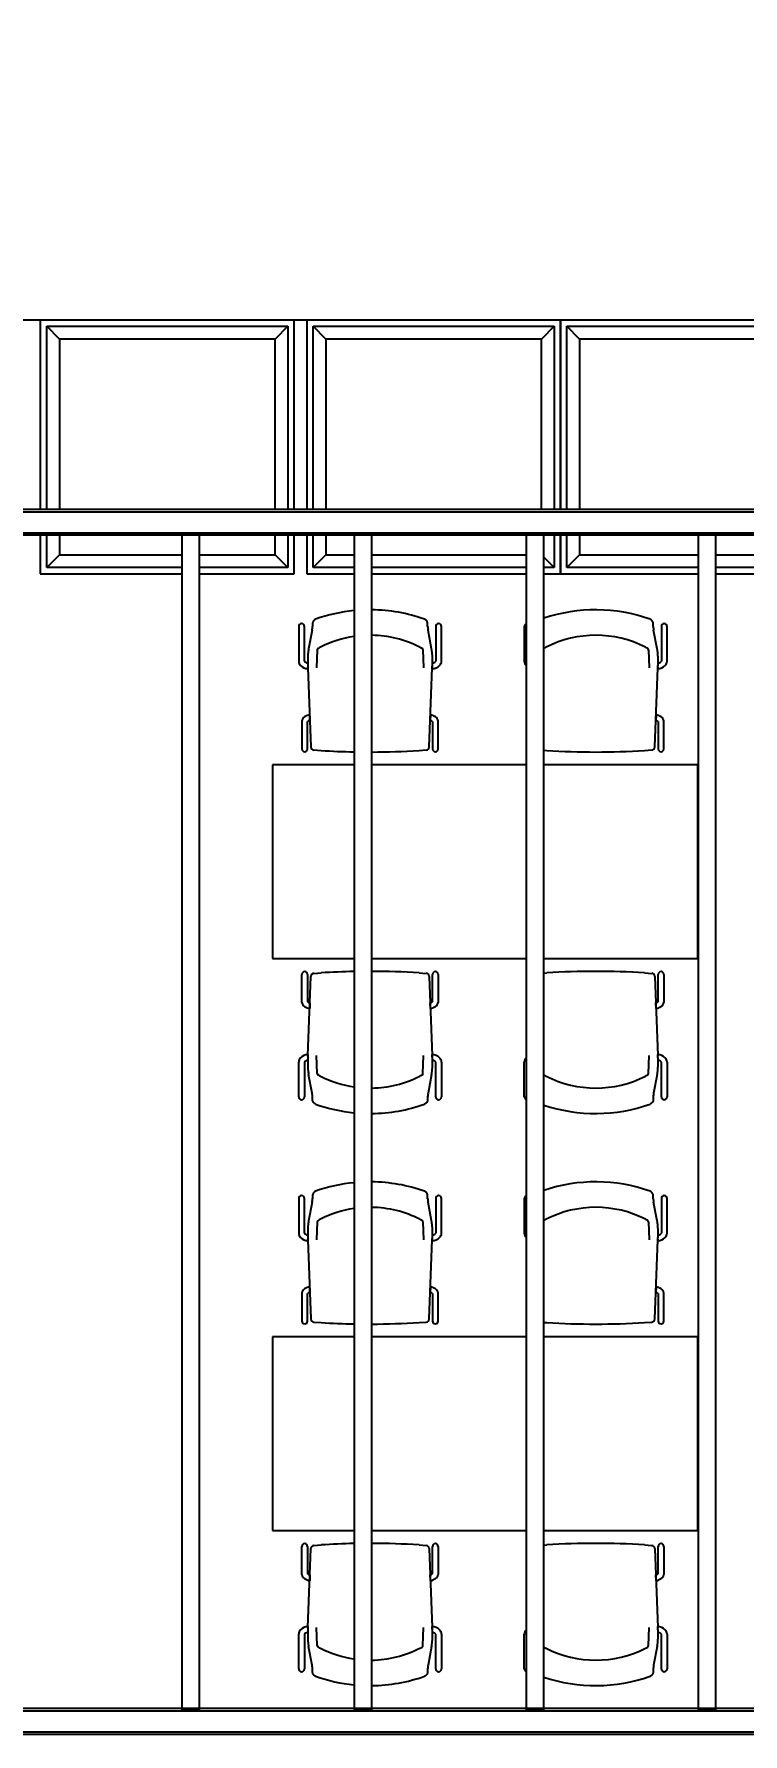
# Model space of a CAD drawing. Header units: inches. Extents: x -3 to 209, y -384 to 20.
# Drawn here: x 140.42 to 143.21, y -259.61 to -252.91 of the extents above; entities that cross this region are included whole.
import ezdxf
from ezdxf import colors
from ezdxf.entities.mleader import LeaderData, LeaderLine
from ezdxf.math import Vec2, Vec3

# ---------------------------------------------------------------- set-up
doc = ezdxf.new("R2010")
doc.units = ezdxf.units.IN
doc.header["$MEASUREMENT"] = 0
for name, color, linetype, lineweight in [('A-DETL', 253, 'Continuous', 9), ('I-FURN', 253, 'Continuous', 9), ('I-FURN-PNLS', 253, 'Continuous', 9), ('L-SITE', 253, 'Continuous', 9), ('S-BEAM', 253, 'Continuous', 13)]:
    doc.layers.add(name, color=color, linetype=linetype, lineweight=lineweight)
doc.layers.add('NFF-FURN', color=253, linetype='Continuous')
doc.layers.add('PROYECTADOS', color=253, linetype='Continuous')
doc.styles.get("Standard").update_dxf_attribs({"font": 'arial.ttf'})

# ---------------------------------------------------------------- blocks, each defined once
blk = doc.blocks.new('20170303 - Modelo Est RT 16 Arpro CENTRAL_rvt-1-Borde De Placa SobreCubierta')
at = {"layer": 'S-BEAM', "linetype": 'ByBlock', "lineweight": -2}
for p, q in [((-12.4461, 16.6486), (-31.6409, 16.6486)), ((-31.6409, 16.6397), (-12.451, 16.6397)), ((-31.6409, 16.5575), (-12.451, 16.5575)), ((-31.6409, 16.5486), (-12.451, 16.5486)), ((-20.2933, 16.5479), (-20.2933, 11.9195)), ((-20.2755, 16.5488), (-20.2411, 16.5488)), ((-20.2233, 11.9195), (-20.2233, 16.5479)), ((-19.615, 16.5479), (-19.615, 11.9195)), ((-19.5972, 16.5488), (-19.5628, 16.5488)), ((-19.545, 11.9195), (-19.545, 16.5479)), ((-18.9372, 16.5479), (-18.9372, 11.9195)), ((-18.9194, 16.5488), (-18.885, 16.5488)), ((-18.8672, 11.9195), (-18.8672, 16.5479)), ((-18.2589, 16.5479), (-18.2589, 11.9195)), ((-18.2411, 16.5488), (-18.2067, 16.5488)), ((-18.1889, 11.9195), (-18.1889, 16.5479)), ((-12.2478, 11.926), (-31.6445, 11.926)), ((-20.2411, 11.9203), (-20.2755, 11.9203)), ((-19.5628, 11.9203), (-19.5972, 11.9203)), ((-18.885, 11.9203), (-18.9194, 11.9203)), ((-18.2067, 11.9203), (-18.2411, 11.9203)), ((-31.6445, 11.9171), (-12.2478, 11.9171)), ((-31.6445, 11.8349), (-12.4511, 11.8349)), ((-31.6445, 11.826), (-12.4511, 11.826))]:
    blk.add_line(p, q, dxfattribs=at)
for centre, start_param, end_param in [((-20.2755, 16.5479), 1.570796, 3.141593), ((-20.2411, 16.5479), 0, 1.570796), ((-19.5972, 16.5479), 1.570796, 3.141593), ((-19.5628, 16.5479), 0, 1.570796), ((-18.9194, 16.5479), 1.570796, 3.141593), ((-18.885, 16.5479), 0, 1.570796), ((-18.2411, 16.5479), 1.570796, 3.141593), ((-18.2067, 16.5479), 0, 1.570796), ((-20.2755, 11.9195), 1.570796, 2.356194), ((-20.2411, 11.9195), 0.785398, 1.570796), ((-19.5972, 11.9195), 1.570796, 2.356194), ((-19.5628, 11.9195), 0.785398, 1.570796), ((-18.9194, 11.9195), 1.570796, 2.356194), ((-18.885, 11.9195), 0.785398, 1.570796), ((-18.2411, 11.9195), 1.570796, 2.356194), ((-18.2067, 11.9195), 0.785398, 1.570796)]:
    blk.add_ellipse(centre, major_axis=(0.0178, 0), ratio=0.049795, start_param=start_param, end_param=end_param, dxfattribs=at)
blk = doc.blocks.new('Haworth_Planes-Collaborative_Table-Rectangular - 30_ x 66_-V13-Borde De Placa SobreCubierta')
at = {"layer": 'I-FURN-PNLS', "linetype": 'ByBlock', "lineweight": -2}
for p, q in [((-0.5171, 0.381), (-0.8382, 0.381)), ((-0.8382, 0.381), (-0.8382, -0.381)), ((0.1606, 0.381), (-0.4473, 0.381)), ((0.8382, 0.381), (0.2305, 0.381)), ((0.8382, -0.381), (0.8382, 0.381)), ((-0.8382, -0.381), (-0.5171, -0.381)), ((-0.4472, -0.381), (0.1606, -0.381)), ((0.2306, -0.381), (0.8382, -0.381))]:
    blk.add_line(p, q, dxfattribs=at)
blk = doc.blocks.new('Haworth_Chair_Very-Perforated Side and Seminar - Arms-V14-Borde De Placa SobreCubierta')
at = {"layer": 'I-FURN', "linetype": 'ByBlock', "lineweight": -2}
for p, q in [((-0.2684, 0.1329), (-0.2684, 0.2432)), ((-0.2464, 0.2432), (-0.2464, 0.1353)), ((-0.2452, -0.0762), (-0.2329, 0.2351)), ((-0.2211, 0.2472), (-0.1928, 0.2491)), ((0.1928, 0.2491), (0.2211, 0.2472)), ((0.2329, 0.2351), (0.2452, -0.0762)), ((0.2464, 0.1353), (0.2464, 0.2432)), ((0.2684, 0.2432), (0.2684, 0.1329)), ((-0.237, 0.1307), (-0.2379, 0.1081)), ((0.2379, 0.1081), (0.237, 0.1307)), ((-0.2813, -0.2394), (-0.2813, -0.1024)), ((-0.2587, -0.1025), (-0.2587, -0.2394)), ((-0.2452, -0.0762), (-0.2453, -0.0787)), ((-0.2453, -0.0787), (-0.2452, -0.0762)), ((-0.2451, -0.0723), (-0.2452, -0.0762)), ((-0.2082, -0.1476), (-0.2107, -0.0762)), ((0.2082, -0.1476), (0.2107, -0.0762)), ((0.2452, -0.0762), (0.2451, -0.0723)), ((0.2453, -0.0787), (0.2452, -0.0762)), ((0.2452, -0.0762), (0.2453, -0.0787)), ((0.2587, -0.2394), (0.2587, -0.1025)), ((0.2813, -0.1024), (0.2813, -0.2394)), ((-0.2284, -0.2247), (-0.2422, -0.1511)), ((0.2422, -0.1511), (0.2284, -0.2247)), ((-0.2265, -0.2515), (-0.2268, -0.2388)), ((0.2268, -0.2388), (0.2265, -0.2515))]:
    blk.add_line(p, q, dxfattribs=at)
for centre, radius, start, end in [((-0.2574, 0.2432), 0.011, 0, 180), ((-0.2202, 0.2346), 0.0127, 94.07286, 177.73399), ((0, -2.8583), 3.1134, 91.1647, 93.55031), ((0, -2.8583), 3.1134, 86.44969, 89.87724), ((0.2202, 0.2346), 0.0127, 2.26601, 85.92714), ((0.2574, 0.2432), 0.011, 0, 180), ((-0.2293, 0.1585), 0.0289, 233.59052, 254.40948), ((0.2293, 0.1585), 0.0289, 285.59052, 306.40948), ((-0.2441, 0.137), 0.0247, 189.69338, 236.30662), ((-0.2256, 0.1648), 0.058, 236.30662, 257.69338), ((0.2256, 0.1648), 0.058, 282.30662, 303.69338), ((0.2441, 0.137), 0.0247, 303.69338, 350.30662), ((-0.258, -0.1024), 0.0233, 134, 180), ((-0.2407, -0.1203), 0.0482, 95.2064, 134), ((-0.2497, -0.1077), 0.0104, 120.1474, 149.8526), ((-0.2405, -0.1236), 0.0287, 100.54009, 120.1474), ((0.378, -0.1033), 0.6238, 177.73399, 179.26844), ((0.378, -0.1033), 0.6238, 177.73399, 181.39604), ((-0.1104, -0.1192), 0.1352, 179.71719, 189.74202), ((0.1104, -0.1192), 0.1352, 350.25798, 0.28281), ((0.2407, -0.1203), 0.0482, 46, 84.7936), ((-0.378, -0.1033), 0.6238, 0.73156, 2.26601), ((-0.378, -0.1033), 0.6238, 358.60396, 2.26601), ((0.2405, -0.1236), 0.0287, 59.8526, 79.45991), ((0.2497, -0.1077), 0.0104, 30.1474, 59.8526), ((0.258, -0.1024), 0.0233, 0, 46), ((-0.0425, -0.1136), 0.2032, 188.06317, 190.64227), ((-0.2011, -0.1472), 0.0071, 183.43533, 236.56467), ((-0.1799, -0.115), 0.0456, 236.56467, 249.36884), ((0.0006, 0.225), 0.4297, 242.96676, 261.41032), ((0.0006, 0.225), 0.4297, 270.8118, 297.03324), ((0.1799, -0.115), 0.0456, 290.63116, 303.43533), ((0.2011, -0.1472), 0.0071, 303.43533, 356.56467), ((0.0425, -0.1136), 0.2032, 349.35773, 351.93683), ((-0.27, -0.2394), 0.0113, 180, 0), ((-0.3182, -0.2416), 0.0914, 1.72311, 10.64227), ((0.3182, -0.2416), 0.0914, 169.35773, 178.27689), ((0.27, -0.2394), 0.0113, 180, 0), ((0, 0.3398), 0.6447, 250.56937, 264.3584), ((0, 0.3398), 0.6447, 270.59943, 289.43063)]:
    blk.add_arc(centre, radius, start, end, dxfattribs=at)
for points in [[(-0.2259, -0.2554), (-0.2261, -0.2548), (-0.2263, -0.2534), (-0.2264, -0.2521), (-0.2265, -0.2515)], [(-0.2145, -0.2681), (-0.2159, -0.2676), (-0.2185, -0.2662), (-0.2219, -0.2632), (-0.2245, -0.2596), (-0.2255, -0.2569), (-0.2259, -0.2554)], [(0.2259, -0.2554), (0.2255, -0.2569), (0.2245, -0.2596), (0.2219, -0.2632), (0.2185, -0.2662), (0.2159, -0.2676), (0.2145, -0.2681)], [(0.2265, -0.2515), (0.2264, -0.2521), (0.2263, -0.2534), (0.2261, -0.2548), (0.2259, -0.2554)]]:
    blk.add_open_spline(points, degree=3, dxfattribs=at)
blk = doc.blocks.new('Haworth_Chair_Very-Perforated Side and Seminar - Arms-V15-Borde De Placa SobreCubierta')
at = {"layer": 'I-FURN', "linetype": 'ByBlock', "lineweight": -2}
for p, q in [((-0.2046, 0.2483), (-0.1928, 0.2491)), ((0.1928, 0.2491), (0.2211, 0.2472)), ((0.2329, 0.2351), (0.2452, -0.0762)), ((0.2464, 0.1353), (0.2464, 0.2432)), ((0.2684, 0.2432), (0.2684, 0.1329)), ((0.2379, 0.1081), (0.237, 0.1307)), ((-0.2813, -0.2394), (-0.2813, -0.1024)), ((0.2082, -0.1476), (0.2107, -0.0762)), ((0.2452, -0.0762), (0.2451, -0.0723)), ((0.2453, -0.0787), (0.2452, -0.0762)), ((0.2452, -0.0762), (0.2453, -0.0787)), ((0.2587, -0.2394), (0.2587, -0.1025)), ((0.2813, -0.1024), (0.2813, -0.2394)), ((0.2422, -0.1511), (0.2284, -0.2247)), ((0.2268, -0.2388), (0.2265, -0.2515))]:
    blk.add_line(p, q, dxfattribs=at)
for centre, radius, start, end in [((0, -2.8583), 3.1134, 86.44969, 93.55031), ((0.2202, 0.2346), 0.0127, 2.26601, 85.92714), ((0.2574, 0.2432), 0.011, 0, 180), ((0.2293, 0.1585), 0.0289, 285.59052, 306.40948), ((0.2256, 0.1648), 0.058, 282.30662, 303.69338), ((0.2441, 0.137), 0.0247, 303.69338, 350.30662), ((-0.258, -0.1024), 0.0233, 135.20978, 180), ((0.1104, -0.1192), 0.1352, 350.25798, 0.28281), ((0.2407, -0.1203), 0.0482, 46, 84.7936), ((-0.378, -0.1033), 0.6238, 0.73156, 2.26601), ((-0.378, -0.1033), 0.6238, 358.60396, 2.26601), ((0.2405, -0.1236), 0.0287, 59.8526, 79.45991), ((0.2497, -0.1077), 0.0104, 30.1474, 59.8526), ((0.258, -0.1024), 0.0233, 0, 46), ((-0.1799, -0.115), 0.0456, 237.24139, 249.36884), ((0.0006, 0.225), 0.4297, 242.96676, 297.03324), ((0.1799, -0.115), 0.0456, 290.63116, 303.43533), ((0.2011, -0.1472), 0.0071, 303.43533, 356.56467), ((0.0425, -0.1136), 0.2032, 349.35773, 351.93683), ((-0.27, -0.2394), 0.0113, 180, 240), ((0.3182, -0.2416), 0.0914, 169.35773, 178.27689), ((0.27, -0.2394), 0.0113, 180, 0), ((0, 0.3398), 0.6447, 251.48764, 289.43063)]:
    blk.add_arc(centre, radius, start, end, dxfattribs=at)
for points in [[(0.2259, -0.2554), (0.2255, -0.2569), (0.2245, -0.2596), (0.2219, -0.2632), (0.2185, -0.2662), (0.2159, -0.2676), (0.2145, -0.2681)], [(0.2265, -0.2515), (0.2264, -0.2521), (0.2263, -0.2534), (0.2261, -0.2548), (0.2259, -0.2554)]]:
    blk.add_open_spline(points, degree=3, dxfattribs=at)
blk = doc.blocks.new('Haworth_Chair_Very-Perforated Side and Seminar - Arms-V16-Borde De Placa SobreCubierta')
at = {"layer": 'I-FURN', "linetype": 'ByBlock', "lineweight": -2}
for p, q in [((-0.2813, 0.2394), (-0.2813, 0.1024)), ((-0.2587, 0.1025), (-0.2587, 0.2394)), ((-0.2284, 0.2247), (-0.2422, 0.1511)), ((-0.2265, 0.2515), (-0.2268, 0.2388)), ((0.2268, 0.2388), (0.2265, 0.2515)), ((0.2422, 0.1511), (0.2284, 0.2247)), ((0.2587, 0.2394), (0.2587, 0.1025)), ((0.2813, 0.1024), (0.2813, 0.2394)), ((-0.2082, 0.1476), (-0.2107, 0.0762)), ((0.2082, 0.1476), (0.2107, 0.0762)), ((-0.2452, 0.0762), (-0.2453, 0.0787)), ((-0.2453, 0.0787), (-0.2452, 0.0762)), ((-0.2451, 0.0723), (-0.2452, 0.0762)), ((-0.2452, 0.0762), (-0.2329, -0.2351)), ((0.2329, -0.2351), (0.2452, 0.0762)), ((0.2452, 0.0762), (0.2451, 0.0723)), ((0.2453, 0.0787), (0.2452, 0.0762)), ((0.2452, 0.0762), (0.2453, 0.0787)), ((-0.2684, -0.1329), (-0.2684, -0.2432)), ((-0.237, -0.1307), (-0.2379, -0.1081)), ((0.2379, -0.1081), (0.237, -0.1307)), ((0.2684, -0.2432), (0.2684, -0.1329)), ((-0.2464, -0.2432), (-0.2464, -0.1353)), ((0.2464, -0.1353), (0.2464, -0.2432)), ((-0.2211, -0.2472), (-0.1928, -0.2491)), ((0.1928, -0.2491), (0.2211, -0.2472))]:
    blk.add_line(p, q, dxfattribs=at)
for centre, radius, start, end in [((0, -0.3398), 0.6447, 95.6416, 109.43063), ((0, -0.3398), 0.6447, 70.56937, 89.42365), ((-0.27, 0.2394), 0.0113, 360, 180), ((-0.3182, 0.2416), 0.0914, 349.35773, 358.27689), ((0.0006, -0.225), 0.4297, 62.96676, 89.21935), ((0.3182, 0.2416), 0.0914, 181.72311, 190.64227), ((0.27, 0.2394), 0.0113, 360, 180), ((-0.1104, 0.1192), 0.1352, 170.25798, 180.28281), ((-0.0425, 0.1136), 0.2032, 169.35773, 171.93683), ((-0.2011, 0.1472), 0.0071, 123.43533, 176.56467), ((-0.1799, 0.115), 0.0456, 110.63116, 123.43533), ((0.0006, -0.225), 0.4297, 98.58968, 117.03324), ((0.1799, 0.115), 0.0456, 56.56467, 69.36884), ((0.2011, 0.1472), 0.0071, 3.43533, 56.56467), ((0.0425, 0.1136), 0.2032, 8.06317, 10.64227), ((0.1104, 0.1192), 0.1352, 359.71719, 9.74202), ((-0.258, 0.1024), 0.0233, 180, 226), ((-0.2407, 0.1203), 0.0482, 226, 264.7936), ((-0.2497, 0.1077), 0.0104, 210.1474, 239.8526), ((-0.2405, 0.1236), 0.0287, 239.8526, 259.45991), ((0.378, 0.1033), 0.6238, 178.60396, 182.26601), ((0.378, 0.1033), 0.6238, 180.73156, 182.26601), ((0.2407, 0.1203), 0.0482, 275.2064, 314), ((-0.378, 0.1033), 0.6238, 357.73399, 1.39604), ((-0.378, 0.1033), 0.6238, 357.73399, 359.26844), ((0.2405, 0.1236), 0.0287, 280.54009, 300.1474), ((0.2497, 0.1077), 0.0104, 300.1474, 329.8526), ((0.258, 0.1024), 0.0233, 314, 360), ((-0.2441, -0.137), 0.0247, 123.69338, 170.30662), ((-0.2256, -0.1648), 0.058, 102.30662, 123.69338), ((-0.2293, -0.1585), 0.0289, 105.59052, 126.40948), ((0.2293, -0.1585), 0.0289, 53.59052, 74.40948), ((0.2256, -0.1648), 0.058, 56.30662, 77.69338), ((0.2441, -0.137), 0.0247, 9.69338, 56.30662), ((-0.2574, -0.2432), 0.011, 180, 360), ((-0.2202, -0.2346), 0.0127, 182.26601, 265.92714), ((0, 2.8583), 3.1134, 266.44969, 268.8353), ((0, 2.8583), 3.1134, 270.12067, 273.55031), ((0.2202, -0.2346), 0.0127, 274.07286, 357.73399), ((0.2574, -0.2432), 0.011, 180, 360)]:
    blk.add_arc(centre, radius, start, end, dxfattribs=at)
for points in [[(-0.2145, 0.2681), (-0.2159, 0.2676), (-0.2185, 0.2662), (-0.2219, 0.2632), (-0.2245, 0.2596), (-0.2255, 0.2569), (-0.2259, 0.2554)], [(0.2259, 0.2554), (0.2255, 0.2569), (0.2245, 0.2596), (0.2219, 0.2632), (0.2185, 0.2662), (0.2159, 0.2676), (0.2145, 0.2681)], [(-0.2259, 0.2554), (-0.2261, 0.2548), (-0.2263, 0.2534), (-0.2264, 0.2521), (-0.2265, 0.2515)], [(0.2265, 0.2515), (0.2264, 0.2521), (0.2263, 0.2534), (0.2261, 0.2548), (0.2259, 0.2554)]]:
    blk.add_open_spline(points, degree=3, dxfattribs=at)
blk = doc.blocks.new('Haworth_Chair_Very-Perforated Side and Seminar - Arms-V17-Borde De Placa SobreCubierta')
at = {"layer": 'I-FURN', "linetype": 'ByBlock', "lineweight": -2}
for p, q in [((-0.2813, 0.2394), (-0.2813, 0.1024)), ((0.2268, 0.2388), (0.2265, 0.2515)), ((0.2422, 0.1511), (0.2284, 0.2247)), ((0.2587, 0.2394), (0.2587, 0.1025)), ((0.2813, 0.1024), (0.2813, 0.2394)), ((0.2082, 0.1476), (0.2107, 0.0762)), ((0.2329, -0.2351), (0.2452, 0.0762)), ((0.2452, 0.0762), (0.2451, 0.0723)), ((0.2453, 0.0787), (0.2452, 0.0762)), ((0.2452, 0.0762), (0.2453, 0.0787)), ((0.2379, -0.1081), (0.237, -0.1307)), ((0.2684, -0.2432), (0.2684, -0.1329)), ((0.2464, -0.1353), (0.2464, -0.2432)), ((-0.2047, -0.2483), (-0.1928, -0.2491)), ((0.1928, -0.2491), (0.2211, -0.2472))]:
    blk.add_line(p, q, dxfattribs=at)
for centre, radius, start, end in [((0, -0.3398), 0.6447, 70.56937, 108.53553), ((-0.27, 0.2394), 0.0113, 120, 180), ((0.0006, -0.225), 0.4297, 62.96676, 117.03324), ((0.3182, 0.2416), 0.0914, 181.72311, 190.64227), ((0.27, 0.2394), 0.0113, 360, 180), ((-0.1799, 0.115), 0.0456, 110.63116, 123.07888), ((0.1799, 0.115), 0.0456, 56.56467, 69.36884), ((0.2011, 0.1472), 0.0071, 3.43533, 56.56467), ((0.0425, 0.1136), 0.2032, 8.06317, 10.64227), ((0.1104, 0.1192), 0.1352, 359.71719, 9.74202), ((-0.258, 0.1024), 0.0233, 180, 224.79022), ((0.2407, 0.1203), 0.0482, 275.2064, 314), ((-0.378, 0.1033), 0.6238, 357.73399, 1.39604), ((-0.378, 0.1033), 0.6238, 357.73399, 359.26844), ((0.2405, 0.1236), 0.0287, 280.54009, 300.1474), ((0.2497, 0.1077), 0.0104, 300.1474, 329.8526), ((0.258, 0.1024), 0.0233, 314, 360), ((0.2293, -0.1585), 0.0289, 53.59052, 74.40948), ((0.2256, -0.1648), 0.058, 56.30662, 77.69338), ((0.2441, -0.137), 0.0247, 9.69338, 56.30662), ((0, 2.8583), 3.1134, 266.44969, 273.55031), ((0.2202, -0.2346), 0.0127, 274.07286, 357.73399), ((0.2574, -0.2432), 0.011, 180, 360)]:
    blk.add_arc(centre, radius, start, end, dxfattribs=at)
for points in [[(0.2259, 0.2554), (0.2255, 0.2569), (0.2245, 0.2596), (0.2219, 0.2632), (0.2185, 0.2662), (0.2159, 0.2676), (0.2145, 0.2681)], [(0.2265, 0.2515), (0.2264, 0.2521), (0.2263, 0.2534), (0.2261, 0.2548), (0.2259, 0.2554)]]:
    blk.add_open_spline(points, degree=3, dxfattribs=at)
blk = doc.blocks.new('Haworth_Planes-Collaborative_Table-Rectangular - 30_ x 66_-V28-Borde De Placa SobreCubierta')
at = {"layer": 'I-FURN-PNLS', "linetype": 'ByBlock', "lineweight": -2}
for p, q in [((-0.517, 0.381), (-0.8382, 0.381)), ((-0.8382, 0.381), (-0.8382, -0.381)), ((0.1608, 0.381), (-0.4471, 0.381)), ((0.8382, 0.381), (0.2306, 0.381)), ((0.8382, -0.381), (0.8382, 0.381)), ((-0.8382, -0.381), (-0.5169, -0.381)), ((-0.4471, -0.381), (0.1609, -0.381)), ((0.2306, -0.381), (0.8382, -0.381))]:
    blk.add_line(p, q, dxfattribs=at)
blk = doc.blocks.new('Haworth_Chair_Very-Perforated Side and Seminar - Arms-V29-Borde De Placa SobreCubierta')
at = {"layer": 'I-FURN', "linetype": 'ByBlock', "lineweight": -2}
for p, q in [((-0.2684, 0.1329), (-0.2684, 0.2432)), ((-0.2464, 0.2432), (-0.2464, 0.1353)), ((-0.2452, -0.0762), (-0.2329, 0.2351)), ((-0.2211, 0.2472), (-0.1928, 0.2491)), ((0.1928, 0.2491), (0.2211, 0.2472)), ((0.2329, 0.2351), (0.2452, -0.0762)), ((0.2464, 0.1353), (0.2464, 0.2432)), ((0.2684, 0.2432), (0.2684, 0.1329)), ((-0.237, 0.1307), (-0.2379, 0.1081)), ((0.2379, 0.1081), (0.237, 0.1307)), ((-0.2813, -0.2394), (-0.2813, -0.1024)), ((-0.2587, -0.1025), (-0.2587, -0.2394)), ((-0.2452, -0.0762), (-0.2453, -0.0787)), ((-0.2453, -0.0787), (-0.2452, -0.0762)), ((-0.2451, -0.0723), (-0.2452, -0.0762)), ((-0.2082, -0.1476), (-0.2107, -0.0762)), ((0.2082, -0.1476), (0.2107, -0.0762)), ((0.2452, -0.0762), (0.2451, -0.0723)), ((0.2453, -0.0787), (0.2452, -0.0762)), ((0.2452, -0.0762), (0.2453, -0.0787)), ((0.2587, -0.2394), (0.2587, -0.1025)), ((0.2813, -0.1024), (0.2813, -0.2394)), ((-0.2284, -0.2247), (-0.2422, -0.1511)), ((0.2422, -0.1511), (0.2284, -0.2247)), ((-0.2265, -0.2515), (-0.2268, -0.2388)), ((0.2268, -0.2388), (0.2265, -0.2515))]:
    blk.add_line(p, q, dxfattribs=at)
for centre, radius, start, end in [((-0.2574, 0.2432), 0.011, 0, 180), ((-0.2202, 0.2346), 0.0127, 94.07286, 177.73399), ((0, -2.8583), 3.1134, 91.16054, 93.55031), ((0, -2.8583), 3.1134, 86.44969, 89.87566), ((0.2202, 0.2346), 0.0127, 2.26601, 85.92714), ((0.2574, 0.2432), 0.011, 0, 180), ((-0.2293, 0.1585), 0.0289, 233.59052, 254.40948), ((0.2293, 0.1585), 0.0289, 285.59052, 306.40948), ((-0.2441, 0.137), 0.0247, 189.69338, 236.30662), ((-0.2256, 0.1648), 0.058, 236.30662, 257.69338), ((0.2256, 0.1648), 0.058, 282.30662, 303.69338), ((0.2441, 0.137), 0.0247, 303.69338, 350.30662), ((-0.258, -0.1024), 0.0233, 134, 180), ((-0.2407, -0.1203), 0.0482, 95.2064, 134), ((-0.2497, -0.1077), 0.0104, 120.1474, 149.8526), ((-0.2405, -0.1236), 0.0287, 100.54009, 120.1474), ((0.378, -0.1033), 0.6238, 177.73399, 179.26844), ((0.378, -0.1033), 0.6238, 177.73399, 181.39604), ((-0.1104, -0.1192), 0.1352, 179.71719, 189.74202), ((0.1104, -0.1192), 0.1352, 350.25798, 0.28281), ((0.2407, -0.1203), 0.0482, 46, 84.7936), ((-0.378, -0.1033), 0.6238, 0.73156, 2.26601), ((-0.378, -0.1033), 0.6238, 358.60396, 2.26601), ((0.2405, -0.1236), 0.0287, 59.8526, 79.45991), ((0.2497, -0.1077), 0.0104, 30.1474, 59.8526), ((0.258, -0.1024), 0.0233, 0, 46), ((-0.0425, -0.1136), 0.2032, 188.06317, 190.64227), ((-0.2011, -0.1472), 0.0071, 183.43533, 236.56467), ((-0.1799, -0.115), 0.0456, 236.56467, 249.36884), ((0.0006, 0.225), 0.4297, 242.96676, 261.44901), ((0.0006, 0.225), 0.4297, 270.81528, 297.03324), ((0.1799, -0.115), 0.0456, 290.63116, 303.43533), ((0.2011, -0.1472), 0.0071, 303.43533, 356.56467), ((0.0425, -0.1136), 0.2032, 349.35773, 351.93683), ((-0.27, -0.2394), 0.0113, 180, 0), ((-0.3182, -0.2416), 0.0914, 1.72311, 10.64227), ((0.3182, -0.2416), 0.0914, 169.35773, 178.27689), ((0.27, -0.2394), 0.0113, 180, 0), ((0, 0.3398), 0.6447, 250.56937, 264.3584), ((0, 0.3398), 0.6447, 270.60058, 289.43063)]:
    blk.add_arc(centre, radius, start, end, dxfattribs=at)
for points in [[(-0.2259, -0.2554), (-0.2261, -0.2548), (-0.2263, -0.2534), (-0.2264, -0.2521), (-0.2265, -0.2515)], [(-0.2145, -0.2681), (-0.2159, -0.2676), (-0.2185, -0.2662), (-0.2219, -0.2632), (-0.2245, -0.2596), (-0.2255, -0.2569), (-0.2259, -0.2554)], [(0.2259, -0.2554), (0.2255, -0.2569), (0.2245, -0.2596), (0.2219, -0.2632), (0.2185, -0.2662), (0.2159, -0.2676), (0.2145, -0.2681)], [(0.2265, -0.2515), (0.2264, -0.2521), (0.2263, -0.2534), (0.2261, -0.2548), (0.2259, -0.2554)]]:
    blk.add_open_spline(points, degree=3, dxfattribs=at)
blk = doc.blocks.new('Haworth_Chair_Very-Perforated Side and Seminar - Arms-V30-Borde De Placa SobreCubierta')
at = {"layer": 'I-FURN', "linetype": 'ByBlock', "lineweight": -2}
for p, q in [((-0.2045, 0.2483), (-0.1928, 0.2491)), ((0.1928, 0.2491), (0.2211, 0.2472)), ((0.2329, 0.2351), (0.2452, -0.0762)), ((0.2464, 0.1353), (0.2464, 0.2432)), ((0.2684, 0.2432), (0.2684, 0.1329)), ((0.2379, 0.1081), (0.237, 0.1307)), ((-0.2813, -0.2394), (-0.2813, -0.1024)), ((0.2082, -0.1476), (0.2107, -0.0762)), ((0.2452, -0.0762), (0.2451, -0.0723)), ((0.2453, -0.0787), (0.2452, -0.0762)), ((0.2452, -0.0762), (0.2453, -0.0787)), ((0.2587, -0.2394), (0.2587, -0.1025)), ((0.2813, -0.1024), (0.2813, -0.2394)), ((0.2422, -0.1511), (0.2284, -0.2247)), ((0.2268, -0.2388), (0.2265, -0.2515))]:
    blk.add_line(p, q, dxfattribs=at)
for centre, radius, start, end in [((0, -2.8583), 3.1134, 86.44969, 93.55031), ((0.2202, 0.2346), 0.0127, 2.26601, 85.92714), ((0.2574, 0.2432), 0.011, 0, 180), ((0.2293, 0.1585), 0.0289, 285.59052, 306.40948), ((0.2256, 0.1648), 0.058, 282.30662, 303.69338), ((0.2441, 0.137), 0.0247, 303.69338, 350.30662), ((-0.258, -0.1024), 0.0233, 135.20978, 180), ((0.1104, -0.1192), 0.1352, 350.25798, 0.28281), ((0.2407, -0.1203), 0.0482, 46, 84.7936), ((-0.378, -0.1033), 0.6238, 0.73156, 2.26601), ((-0.378, -0.1033), 0.6238, 358.60396, 2.26601), ((0.2405, -0.1236), 0.0287, 59.8526, 79.45991), ((0.2497, -0.1077), 0.0104, 30.1474, 59.8526), ((0.258, -0.1024), 0.0233, 0, 46), ((-0.1799, -0.115), 0.0456, 237.2888, 249.36884), ((0.0006, 0.225), 0.4297, 242.96676, 297.03324), ((0.1799, -0.115), 0.0456, 290.63116, 303.43533), ((0.2011, -0.1472), 0.0071, 303.43533, 356.56467), ((0.0425, -0.1136), 0.2032, 349.35773, 351.93683), ((-0.27, -0.2394), 0.0113, 180, 240), ((0.3182, -0.2416), 0.0914, 169.35773, 178.27689), ((0.27, -0.2394), 0.0113, 180, 0), ((0, 0.3398), 0.6447, 251.48923, 289.43063)]:
    blk.add_arc(centre, radius, start, end, dxfattribs=at)
for points in [[(0.2259, -0.2554), (0.2255, -0.2569), (0.2245, -0.2596), (0.2219, -0.2632), (0.2185, -0.2662), (0.2159, -0.2676), (0.2145, -0.2681)], [(0.2265, -0.2515), (0.2264, -0.2521), (0.2263, -0.2534), (0.2261, -0.2548), (0.2259, -0.2554)]]:
    blk.add_open_spline(points, degree=3, dxfattribs=at)
blk = doc.blocks.new('Haworth_Chair_Very-Perforated Side and Seminar - Arms-V31-Borde De Placa SobreCubierta')
at = {"layer": 'I-FURN', "linetype": 'ByBlock', "lineweight": -2}
for p, q in [((-0.2813, 0.2394), (-0.2813, 0.1024)), ((-0.2587, 0.1025), (-0.2587, 0.2394)), ((-0.2284, 0.2247), (-0.2422, 0.1511)), ((-0.2265, 0.2515), (-0.2268, 0.2388)), ((0.2268, 0.2388), (0.2265, 0.2515)), ((0.2422, 0.1511), (0.2284, 0.2247)), ((0.2587, 0.2394), (0.2587, 0.1025)), ((0.2813, 0.1024), (0.2813, 0.2394)), ((-0.2082, 0.1476), (-0.2107, 0.0762)), ((0.2082, 0.1476), (0.2107, 0.0762)), ((-0.2452, 0.0762), (-0.2453, 0.0787)), ((-0.2453, 0.0787), (-0.2452, 0.0762)), ((-0.2451, 0.0723), (-0.2452, 0.0762)), ((-0.2452, 0.0762), (-0.2329, -0.2351)), ((0.2329, -0.2351), (0.2452, 0.0762)), ((0.2452, 0.0762), (0.2451, 0.0723)), ((0.2453, 0.0787), (0.2452, 0.0762)), ((0.2452, 0.0762), (0.2453, 0.0787)), ((-0.2684, -0.1329), (-0.2684, -0.2432)), ((-0.237, -0.1307), (-0.2379, -0.1081)), ((0.2379, -0.1081), (0.237, -0.1307)), ((0.2684, -0.2432), (0.2684, -0.1329)), ((-0.2464, -0.2432), (-0.2464, -0.1353)), ((0.2464, -0.1353), (0.2464, -0.2432)), ((-0.2211, -0.2472), (-0.1928, -0.2491)), ((0.1928, -0.2491), (0.2211, -0.2472))]:
    blk.add_line(p, q, dxfattribs=at)
for centre, radius, start, end in [((0, -0.3398), 0.6447, 95.63809, 109.43063), ((0, -0.3398), 0.6447, 70.56937, 89.39942), ((-0.27, 0.2394), 0.0113, 360, 180), ((-0.3182, 0.2416), 0.0914, 349.35773, 358.27689), ((0.0006, -0.225), 0.4297, 62.96676, 89.18472), ((0.3182, 0.2416), 0.0914, 181.72311, 190.64227), ((0.27, 0.2394), 0.0113, 360, 180), ((-0.1104, 0.1192), 0.1352, 170.25798, 180.28281), ((-0.0425, 0.1136), 0.2032, 169.35773, 171.93683), ((-0.2011, 0.1472), 0.0071, 123.43533, 176.56467), ((-0.1799, 0.115), 0.0456, 110.63116, 123.43533), ((0.0006, -0.225), 0.4297, 98.58254, 117.03324), ((0.1799, 0.115), 0.0456, 56.56467, 69.36884), ((0.2011, 0.1472), 0.0071, 3.43533, 56.56467), ((0.0425, 0.1136), 0.2032, 8.06317, 10.64227), ((0.1104, 0.1192), 0.1352, 359.71719, 9.74202), ((-0.258, 0.1024), 0.0233, 180, 226), ((-0.2407, 0.1203), 0.0482, 226, 264.7936), ((-0.2497, 0.1077), 0.0104, 210.1474, 239.8526), ((-0.2405, 0.1236), 0.0287, 239.8526, 259.45991), ((0.378, 0.1033), 0.6238, 178.60396, 182.26601), ((0.378, 0.1033), 0.6238, 180.73156, 182.26601), ((0.2407, 0.1203), 0.0482, 275.2064, 314), ((-0.378, 0.1033), 0.6238, 357.73399, 1.39604), ((-0.378, 0.1033), 0.6238, 357.73399, 359.26844), ((0.2405, 0.1236), 0.0287, 280.54009, 300.1474), ((0.2497, 0.1077), 0.0104, 300.1474, 329.8526), ((0.258, 0.1024), 0.0233, 314, 360), ((-0.2441, -0.137), 0.0247, 123.69338, 170.30662), ((-0.2256, -0.1648), 0.058, 102.30662, 123.69338), ((-0.2293, -0.1585), 0.0289, 105.59052, 126.40948), ((0.2293, -0.1585), 0.0289, 53.59052, 74.40948), ((0.2256, -0.1648), 0.058, 56.30662, 77.69338), ((0.2441, -0.137), 0.0247, 9.69338, 56.30662), ((-0.2574, -0.2432), 0.011, 180, 360), ((-0.2202, -0.2346), 0.0127, 182.26601, 265.92714), ((0, 2.8583), 3.1134, 266.44969, 268.83736), ((0, 2.8583), 3.1134, 270.12434, 273.55031), ((0.2202, -0.2346), 0.0127, 274.07286, 357.73399), ((0.2574, -0.2432), 0.011, 180, 360)]:
    blk.add_arc(centre, radius, start, end, dxfattribs=at)
for points in [[(-0.2145, 0.2681), (-0.2159, 0.2676), (-0.2185, 0.2662), (-0.2219, 0.2632), (-0.2245, 0.2596), (-0.2255, 0.2569), (-0.2259, 0.2554)], [(0.2259, 0.2554), (0.2255, 0.2569), (0.2245, 0.2596), (0.2219, 0.2632), (0.2185, 0.2662), (0.2159, 0.2676), (0.2145, 0.2681)], [(-0.2259, 0.2554), (-0.2261, 0.2548), (-0.2263, 0.2534), (-0.2264, 0.2521), (-0.2265, 0.2515)], [(0.2265, 0.2515), (0.2264, 0.2521), (0.2263, 0.2534), (0.2261, 0.2548), (0.2259, 0.2554)]]:
    blk.add_open_spline(points, degree=3, dxfattribs=at)
blk = doc.blocks.new('Haworth_Chair_Very-Perforated Side and Seminar - Arms-V32-Borde De Placa SobreCubierta')
at = {"layer": 'I-FURN', "linetype": 'ByBlock', "lineweight": -2}
for p, q in [((-0.2813, 0.2394), (-0.2813, 0.1024)), ((0.2268, 0.2388), (0.2265, 0.2515)), ((0.2422, 0.1511), (0.2284, 0.2247)), ((0.2587, 0.2394), (0.2587, 0.1025)), ((0.2813, 0.1024), (0.2813, 0.2394)), ((0.2082, 0.1476), (0.2107, 0.0762)), ((0.2329, -0.2351), (0.2452, 0.0762)), ((0.2452, 0.0762), (0.2451, 0.0723)), ((0.2453, 0.0787), (0.2452, 0.0762)), ((0.2452, 0.0762), (0.2453, 0.0787)), ((0.2379, -0.1081), (0.237, -0.1307)), ((0.2684, -0.2432), (0.2684, -0.1329)), ((0.2464, -0.1353), (0.2464, -0.2432)), ((-0.2045, -0.2483), (-0.1928, -0.2491)), ((0.1928, -0.2491), (0.2211, -0.2472))]:
    blk.add_line(p, q, dxfattribs=at)
for centre, radius, start, end in [((0, -0.3398), 0.6447, 70.56937, 108.51077), ((-0.27, 0.2394), 0.0113, 120, 180), ((0.0006, -0.225), 0.4297, 62.96676, 117.03324), ((0.3182, 0.2416), 0.0914, 181.72311, 190.64227), ((0.27, 0.2394), 0.0113, 360, 180), ((-0.1799, 0.115), 0.0456, 110.63116, 122.7112), ((0.1799, 0.115), 0.0456, 56.56467, 69.36884), ((0.2011, 0.1472), 0.0071, 3.43533, 56.56467), ((0.0425, 0.1136), 0.2032, 8.06317, 10.64227), ((0.1104, 0.1192), 0.1352, 359.71719, 9.74202), ((-0.258, 0.1024), 0.0233, 180, 225.04609), ((0.2407, 0.1203), 0.0482, 275.2064, 314), ((-0.378, 0.1033), 0.6238, 357.73399, 1.39604), ((-0.378, 0.1033), 0.6238, 357.73399, 359.26844), ((0.2405, 0.1236), 0.0287, 280.54009, 300.1474), ((0.2497, 0.1077), 0.0104, 300.1474, 329.8526), ((0.258, 0.1024), 0.0233, 314, 360), ((0.2293, -0.1585), 0.0289, 53.59052, 74.40948), ((0.2256, -0.1648), 0.058, 56.30662, 77.69338), ((0.2441, -0.137), 0.0247, 9.69338, 56.30662), ((0, 2.8583), 3.1134, 266.44969, 273.55031), ((0.2202, -0.2346), 0.0127, 274.07286, 357.73399), ((0.2574, -0.2432), 0.011, 180, 360)]:
    blk.add_arc(centre, radius, start, end, dxfattribs=at)
for points in [[(0.2259, 0.2554), (0.2255, 0.2569), (0.2245, 0.2596), (0.2219, 0.2632), (0.2185, 0.2662), (0.2159, 0.2676), (0.2145, 0.2681)], [(0.2265, 0.2515), (0.2264, 0.2521), (0.2263, 0.2534), (0.2261, 0.2548), (0.2259, 0.2554)]]:
    blk.add_open_spline(points, degree=3, dxfattribs=at)
blk = doc.blocks.new('Drewza039s_Parametric_Planter_5378 - Drewza039s_Parametric_Planter_5378-1852191-Borde De Placa SobreCubierta')
at = {"layer": 'L-SITE', "linetype": 'ByBlock', "lineweight": -2}
for p, q in [((-0.485, 0.4825), (-0.485, -0.2645)), ((-0.485, 0.4825), (-0.485, -0.2645)), ((0.515, -0.2645), (0.515, 0.4825)), ((0.515, -0.2645), (0.515, 0.4825)), ((-0.46, -0.2645), (-0.46, 0.4575)), ((-0.46, 0.4575), (0.49, 0.4575)), ((-0.41, 0.4075), (-0.46, 0.4575)), ((-0.41, 0.4075), (-0.41, -0.2645)), ((0.44, 0.4075), (-0.41, 0.4075)), ((0.49, 0.4575), (0.44, 0.4075)), ((0.44, -0.2645), (0.44, 0.4075)), ((0.49, 0.4575), (0.49, -0.2645)), ((-0.485, -0.3643), (-0.485, -0.5175)), ((-0.485, -0.3643), (-0.485, -0.5175)), ((-0.46, -0.4925), (-0.46, -0.3643)), ((-0.41, -0.3643), (-0.41, -0.4425)), ((0.49, -0.3643), (0.49, -0.4925)), ((0.515, -0.5175), (0.515, -0.3643)), ((0.515, -0.5175), (0.515, -0.3643)), ((-0.41, -0.4425), (-0.46, -0.4925)), ((-0.41, -0.4425), (-0.2989, -0.4425)), ((-0.2289, -0.4425), (0.3789, -0.4425)), ((0.4489, -0.4514), (0.49, -0.4925)), ((-0.485, -0.5175), (-0.2989, -0.5175)), ((-0.485, -0.5175), (-0.2989, -0.5175)), ((-0.2989, -0.4925), (-0.46, -0.4925)), ((0.3789, -0.4925), (-0.2289, -0.4925)), ((-0.2289, -0.5175), (0.3789, -0.5175)), ((-0.2289, -0.5175), (0.3789, -0.5175)), ((0.49, -0.4925), (0.4489, -0.4925)), ((0.4489, -0.5175), (0.515, -0.5175)), ((0.4489, -0.5175), (0.515, -0.5175))]:
    blk.add_line(p, q, dxfattribs=at)
blk = doc.blocks.new('Drewza039s_Parametric_Planter_5378 - Drewza039s_Parametric_Planter_5378-V150-Borde De Placa SobreCubierta')
at = {"layer": 'L-SITE', "linetype": 'ByBlock', "lineweight": -2}
for p, q in [((-0.485, 0.4825), (-0.485, -0.2646)), ((-0.485, 0.4825), (-0.485, -0.2646)), ((0.515, -0.2645), (0.515, 0.4825)), ((0.515, -0.2645), (0.515, 0.4825)), ((-0.46, -0.2646), (-0.46, 0.4575)), ((-0.46, 0.4575), (0.49, 0.4575)), ((-0.41, 0.4075), (-0.46, 0.4575)), ((-0.41, 0.4075), (-0.41, -0.2646)), ((0.44, 0.4075), (-0.41, 0.4075)), ((0.49, 0.4575), (0.44, 0.4075)), ((0.44, -0.2645), (0.44, 0.4075)), ((0.49, 0.4575), (0.49, -0.2645)), ((-0.485, -0.3643), (-0.485, -0.5175)), ((-0.485, -0.3643), (-0.485, -0.5175)), ((-0.46, -0.4925), (-0.46, -0.3643)), ((-0.41, -0.3643), (-0.41, -0.4425)), ((0.44, -0.4425), (0.44, -0.3643)), ((0.49, -0.3643), (0.49, -0.4925)), ((0.515, -0.5175), (0.515, -0.3643)), ((0.515, -0.5175), (0.515, -0.3643)), ((-0.41, -0.4425), (-0.46, -0.4925)), ((-0.41, -0.4425), (0.0728, -0.4425)), ((0.1428, -0.4425), (0.44, -0.4425)), ((0.44, -0.4425), (0.49, -0.4925)), ((-0.485, -0.5175), (0.0728, -0.5175)), ((-0.485, -0.5175), (0.0728, -0.5175)), ((0.0728, -0.4925), (-0.46, -0.4925)), ((0.49, -0.4925), (0.1428, -0.4925)), ((0.1428, -0.5175), (0.515, -0.5175)), ((0.1428, -0.5175), (0.515, -0.5175))]:
    blk.add_line(p, q, dxfattribs=at)
blk = doc.blocks.new('Drewza039s_Parametric_Planter_5378 - Drewza039s_Parametric_Planter_5378-V209-Borde De Placa SobreCubierta')
at = {"layer": 'L-SITE', "linetype": 'ByBlock', "lineweight": -2}
for p, q in [((-0.485, 0.4825), (-0.485, -0.2645)), ((-0.485, 0.4825), (-0.485, -0.2645)), ((0.515, -0.2645), (0.515, 0.4825)), ((0.515, -0.2645), (0.515, 0.4825)), ((-0.46, -0.2645), (-0.46, 0.4575)), ((-0.46, 0.4575), (0.49, 0.4575)), ((-0.41, 0.4075), (-0.46, 0.4575)), ((-0.41, 0.4075), (-0.41, -0.2645)), ((0.44, 0.4075), (-0.41, 0.4075)), ((0.49, 0.4575), (0.44, 0.4075)), ((0.44, -0.2645), (0.44, 0.4075)), ((0.49, 0.4575), (0.49, -0.2645)), ((-0.485, -0.3643), (-0.485, -0.5175)), ((-0.485, -0.3643), (-0.485, -0.5175)), ((-0.46, -0.4925), (-0.46, -0.3643)), ((-0.41, -0.3643), (-0.41, -0.4425)), ((0.44, -0.4425), (0.44, -0.3643)), ((0.49, -0.3643), (0.49, -0.4925)), ((0.515, -0.5175), (0.515, -0.3643)), ((0.515, -0.5175), (0.515, -0.3643)), ((-0.41, -0.4425), (-0.46, -0.4925)), ((-0.41, -0.4425), (0.0572, -0.4425)), ((0.1272, -0.4425), (0.44, -0.4425)), ((0.44, -0.4425), (0.49, -0.4925)), ((-0.485, -0.5175), (0.0572, -0.5175)), ((-0.485, -0.5175), (0.0572, -0.5175)), ((0.0572, -0.4925), (-0.46, -0.4925)), ((0.49, -0.4925), (0.1272, -0.4925)), ((0.1272, -0.5175), (0.515, -0.5175)), ((0.1272, -0.5175), (0.515, -0.5175))]:
    blk.add_line(p, q, dxfattribs=at)
blk = doc.blocks.new('CB TEC 23-03-2017')
at = {"layer": 'A-DETL', "linetype": 'ByBlock', "lineweight": -2}
blk.add_line((221.1029, 5583.9708), (241.0029, 5583.9708), dxfattribs=at)
at = {"linetype": 'ByBlock', "lineweight": -2}
blk.add_blockref('20170303 - Modelo Est RT 16 Arpro CENTRAL_rvt-1-Borde De Placa SobreCubierta', (253.5039, 5566.5754), dxfattribs=at)
at = {"layer": 'I-FURN', "linetype": 'ByBlock', "lineweight": -2}
for name, p in [('Haworth_Chair_Very-Perforated Side and Seminar - Arms-V31-Borde De Placa SobreCubierta', (233.9522, 5582.5243)), ('Haworth_Chair_Very-Perforated Side and Seminar - Arms-V32-Borde De Placa SobreCubierta', (234.8412, 5582.5243)), ('Haworth_Chair_Very-Perforated Side and Seminar - Arms-V29-Borde De Placa SobreCubierta', (233.9522, 5581.1502)), ('Haworth_Chair_Very-Perforated Side and Seminar - Arms-V30-Borde De Placa SobreCubierta', (234.8412, 5581.1502)), ('Haworth_Chair_Very-Perforated Side and Seminar - Arms-V16-Borde De Placa SobreCubierta', (233.9522, 5580.2711)), ('Haworth_Chair_Very-Perforated Side and Seminar - Arms-V17-Borde De Placa SobreCubierta', (234.8412, 5580.2711)), ('Haworth_Chair_Very-Perforated Side and Seminar - Arms-V14-Borde De Placa SobreCubierta', (233.9522, 5578.897)), ('Haworth_Chair_Very-Perforated Side and Seminar - Arms-V15-Borde De Placa SobreCubierta', (234.8412, 5578.897))]:
    blk.add_blockref(name, p, dxfattribs=at)
at = {"layer": 'I-FURN-PNLS', "linetype": 'ByBlock', "lineweight": -2}
for name, p in [('Haworth_Planes-Collaborative_Table-Rectangular - 30_ x 66_-V28-Borde De Placa SobreCubierta', (234.4061, 5581.8373)), ('Haworth_Planes-Collaborative_Table-Rectangular - 30_ x 66_-V13-Borde De Placa SobreCubierta', (234.4061, 5579.5841))]:
    blk.add_blockref(name, p, dxfattribs=at)
at = {"layer": 'L-SITE', "linetype": 'ByBlock', "lineweight": -2}
for name, p in [('Drewza039s_Parametric_Planter_5378 - Drewza039s_Parametric_Planter_5378-V150-Borde De Placa SobreCubierta', (233.1379, 5583.4883)), ('Drewza039s_Parametric_Planter_5378 - Drewza039s_Parametric_Planter_5378-1852191-Borde De Placa SobreCubierta', (234.1879, 5583.4883)), ('Drewza039s_Parametric_Planter_5378 - Drewza039s_Parametric_Planter_5378-V209-Borde De Placa SobreCubierta', (235.1879, 5583.4883))]:
    blk.add_blockref(name, p, dxfattribs=at)

msp = doc.modelspace()

# ---------------------------------------------------------------- block references
at = {"layer": 'NFF-FURN'}
msp.add_blockref('CB TEC 23-03-2017', (-92.2093, -5838.0096), dxfattribs=at)

# ---------------------------------------------------------------- next in the draw order: leaders
at = {"layer": 'PROYECTADOS'}
ml = msp.add_multileader_mtext('Standard', dxfattribs=at)
ml.set_content('', color=256)
ml.set_leader_properties()
ml.build(insert=Vec2(0, 0))
ml.multileader.update_dxf_attribs({"dogleg_length": 2.3021, "arrow_head_size": 0.1})
ctx = ml.context
ctx.base_point, ctx.arrow_head_size, ctx.plane_origin = Vec3(140.3825, -251.9275), 0.1, Vec3(139.5864, -253.5834)
notes = []
notes.append((ctx, [(0, (1, 1, 0), (139.5864, -251.9275), (1, 0), 0.7962, [(0, [(139.5864, -253.2108)], 0, [])])]))
ctx.mtext.insert, ctx.mtext.flow_direction = Vec3(142.3825, -249.9275), 5
for ctx, leaders in notes:
    for number, flags, end, landing, length, lines in leaders:
        leader = LeaderData()
        leader.index, (leader.has_last_leader_line, leader.has_dogleg_vector, leader.attachment_direction) = number, flags
        leader.last_leader_point, leader.dogleg_vector, leader.dogleg_length = Vec3(end), Vec3(landing), length
        for number, points, colour, breaks in lines:
            line = LeaderLine()
            line.index, line.vertices, line.color, line.breaks = number, Vec3.list(points), colors.encode_raw_color(colour), breaks
            leader.lines.append(line)
        ctx.leaders.append(leader)

doc.saveas('drawing.dxf')
